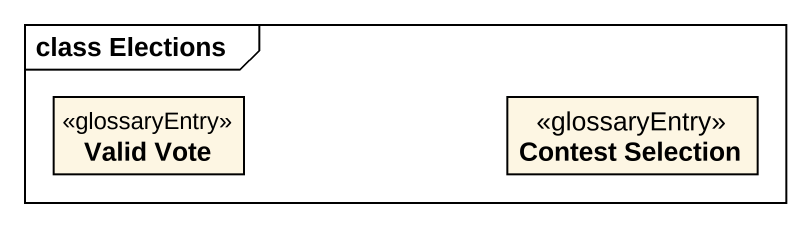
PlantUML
@startuml
mainframe class Elections
hide circle
hide empty members
class "Valid Vote" as Valid_Vote <<glossaryEntry>>
class "Contest Selection" as Contest_Selection <<glossaryEntry>>
@enduml
